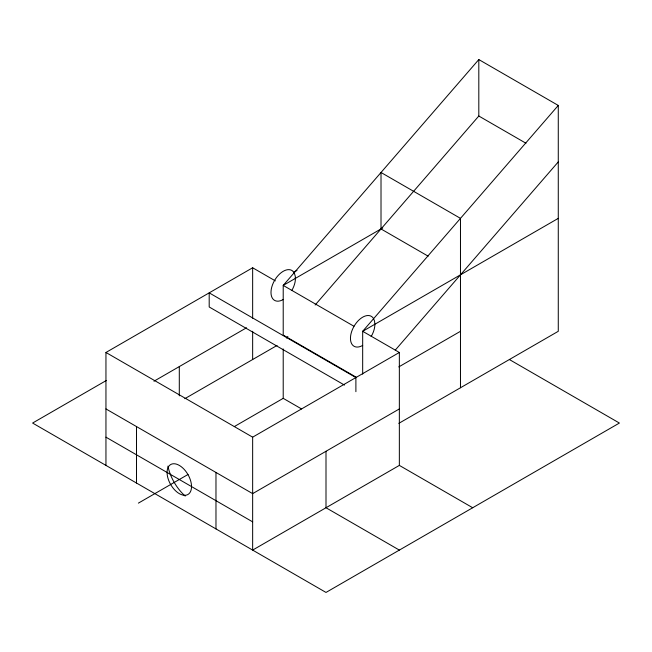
<?xml version="1.0" encoding="UTF-8"?>
<svg xmlns="http://www.w3.org/2000/svg" width="652" height="652" viewBox="0 0 652 652"><rect width="100%" height="100%" fill="white"/><g stroke="black" fill="none" stroke-linecap="round" stroke-linejoin="round"><path stroke-width="0.98" d="M398.796 423.368L558.275 331.297L558.275 105.437L478.812 59.56L283.212 285.413L283.212 335.079L356.562 377.426M286.538 338.038L287.866 336.505M315.144 305.006L478.812 116.023L478.812 59.56M558.275 105.437L362.675 331.297L362.675 374.134M395.275 350.116L558.275 161.9M362.675 345.381L362.447 345.536A17.286 9.984 -60 0 1 352.202 330.059A17.286 9.984 -60 0 1 373.376 318.29L374.541 321.045L374.9 324.5A17.286 9.984 -60 0 1 371.159 336.562M283.212 299.415L281.843 300.23A17.286 9.984 -60 0 1 272.512 284.769A17.286 9.984 -60 0 1 292.772 271.093L294.419 273.302L295.299 276.334L295.364 279.977A17.286 9.984 -60 0 1 291.794 290.515M105.95 465.398L105.95 352.471L252.65 267.768L275.356 280.882M106.39 380.45L32.6 423.05L326 592.44L619.4 423.05L509.375 359.529M293.498 272.422L297.01 270.393M382.773 227.931L283.212 285.413L353.946 326.253M153.978 381.208L246.537 327.769M184.826 398.682L277.067 345.43M558.275 218.363L362.675 331.297L399.35 352.471L399.35 465.398L252.65 550.092L252.65 437.166L105.95 352.471M234.312 426.579L283.212 398.348L301.55 408.934M138.387 503.132L188.029 474.469M252.65 437.166L399.35 352.471M398.796 366.905L460.475 331.297M399.35 408.934L252.65 493.629L105.95 408.934M478.812 116.023L525.968 143.244M428.168 256.179L381.012 228.95L381.012 172.487L460.475 218.363L460.475 387.761M344.476 385.079L209.194 306.978L209.194 292.862L355.894 377.557L355.894 391.673M399.35 465.398L472.7 507.745M399.35 550.092L326 507.745L326 451.282M105.95 437.166L252.65 521.861M283.212 348.942L283.212 398.348M252.65 267.768L252.65 318.184M252.65 331.297L252.65 359.529M215.975 472.456L215.975 528.919M179.3 366.587L179.3 395.829M136.512 426.579L136.512 483.042M185.201 496.074A34.58 19.967 60 0 1 167.906 466.131M167.075 472.456A17.286 9.984 60 0 0 185.412 495.267A17.286 9.984 60 0 0 185.412 470.817A17.286 9.984 60 0 0 167.075 472.456"/></g></svg>
